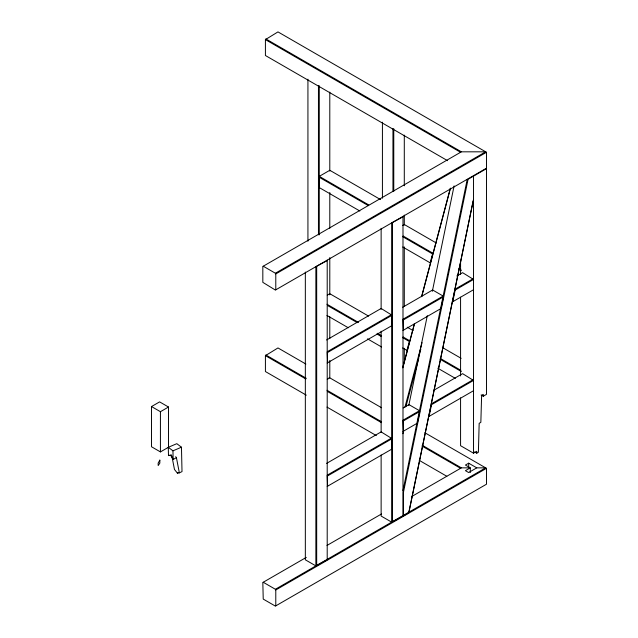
<?xml version="1.0" encoding="UTF-8"?>
<svg xmlns="http://www.w3.org/2000/svg" width="638" height="638" viewBox="0 0 638 638"><rect width="100%" height="100%" fill="white"/><g stroke="black" fill="none" stroke-linecap="round" stroke-linejoin="round"><path stroke-width="0.96" d="M151.517 406.558L151.517 446.767L160.425 451.911L168.52 447.238L168.52 407.028L159.612 401.884L151.517 406.558L160.425 411.701L168.52 407.028M160.425 451.911L160.425 411.701M460.572 397.865L460.572 445.699L473.524 453.179L476.761 451.313L476.761 453.179L478.388 452.246L479.17 423.321L480.845 422.356L481.626 395.297L483.245 394.364L483.245 396.23L481.084 394.986M460.572 375.941L460.572 297.204M460.572 274.284L460.572 260.336M473.524 453.179L473.524 176.128M402.945 433.72L403.551 430.794M408.783 405.425L427.316 315.658M432.349 291.263L454.104 185.889M402.993 490.534L467.247 179.286M408.87 512.202L473.125 200.946M473.524 199.391L408.854 512.673L403.399 515.823L403.399 492.56L468.077 179.278L486.483 168.647L486.483 394.364L483.245 396.23M429.103 416.367L431.519 404.683L473.524 380.431L462.598 373.653L433.521 390.44M452.773 301.718L455.181 290.035L473.524 279.452L462.598 272.665L456.792 276.015M406.964 350.414L409.325 341.497L402.602 337.614M430.187 262.84L432.556 253.924L402.73 236.706M402.945 366.858L414.413 323.618M421.551 296.71L450.356 188.114M402.817 367.863L414.572 323.538M421.726 296.566L450.356 188.657M404.939 407.204L422.061 342.654M418.688 357.184L420.817 349.161M405.999 406.31L418.751 358.261M447.597 160.688L265.416 55.506L265.416 39.612L277.969 31.9L486.483 152.283L486.483 168.177L275.377 290.059L262.824 282.347L262.824 266.453L461.378 151.82L485.67 151.82L275.377 273.231L263.231 266.213M359.832 211.003L318.864 187.349L319.271 176.359L329.79 170.282L380.559 199.59M306.312 395.161L265.416 371.547L265.416 355.653L277.969 347.941L305.889 364.059M275.783 289.827L275.783 273.933L486.483 152.283M327.206 260.137L327.206 559.813L315.866 565.89L315.866 266.684L327.206 260.607M402.993 216.378L402.993 516.054L391.66 522.131L391.66 222.925L402.993 216.848M402.602 225.493L404.293 224.512L436.225 242.95M327.262 295.171L329.79 293.711L368.604 316.121M326.584 339.974L381.133 308.481L392.067 315.26L392.067 325.547L327.206 362.99M402.722 307.237L432.62 289.979L443.147 296.056L402.993 319.231L403.399 330.221M391.66 314.558L327.206 351.769L327.605 362.759M327.605 352.471L392.067 315.26M454.886 289.277L473.125 278.75M403.399 319.933L443.442 296.822L441.025 308.497L402.993 330.452M452.262 302.013L473.524 289.732M327.262 379.323L329.79 377.863L329.79 360.494M403.184 407.953L408.95 404.628L419.477 410.705L402.993 420.219L403.399 431.2M326.584 463.395L381.133 431.902L392.067 438.681L392.067 448.969L327.206 486.419M431.224 403.918L473.125 379.73M403.399 420.92L419.772 411.47L417.364 423.146L402.993 431.44M391.66 437.979L327.206 475.198L327.605 486.18M428.592 416.662L473.524 390.719M327.605 475.9L392.067 438.681M263.231 582.255L275.377 589.273L485.67 467.853L476.761 467.853L468.667 463.18L465.429 465.054L470.286 467.853L470.286 472.535M306.304 557.389L262.824 582.494L263.231 599.09L275.377 606.1L486.483 484.218L486.483 468.324L424.852 432.739M326.983 545.45L381.476 513.989M411.414 496.707L461.378 467.853L470.286 467.853L465.429 470.661L468.667 472.535L476.761 467.853M275.783 605.869L275.783 589.975L486.483 468.324M171.821 455.811L174.469 469.456L177.356 473.101L179.358 472.854L182.013 471.61L181.463 447.206L176.814 443.681L168.296 447.302L168.488 455.604L170.641 455.173L173.145 459.496L176.415 457.661L175.681 456.688M168.488 455.604L169.237 455.229M170.641 455.173L171.351 454.814M177.356 473.101L178.704 472.463M168.296 447.302L172.954 450.827L181.463 447.206M265.823 38.91L461.378 151.82M265.416 39.612L460.572 152.283M319.271 176.359L368.772 204.942M318.864 177.061L368.365 205.643M403.16 236.02L433.066 253.286M459.208 268.375L460.899 269.356M458.778 269.061L461.338 270.544M402.785 247.018L430.49 263.016M407.219 327.19L413.097 330.588M442.349 347.471L461.154 358.333M403.072 336.952L409.843 340.859M440.372 358.484L460.883 370.327M439.909 359.154L461.33 371.523M326.951 304.222L358.532 322.453M377.305 333.299L381.572 335.755M402.714 347.965L407.259 350.589M437.796 368.222L455.365 378.366M327.398 305.419L357.272 322.661M376.899 333.993L381.173 336.457M326.951 315.443L348.284 327.765M367.512 338.858L381.572 346.976M474.608 451.935L476.761 453.179M329.112 377.465L381.572 407.754M265.823 354.951L306.312 378.334M326.991 390.265L381.261 421.598M422.611 445.476L461.378 467.853M265.416 355.653L305.825 378.98M327.318 391.389L381.476 422.659M421.885 445.986L460.572 468.324M326.991 407.1L376.316 435.579M419.166 460.317L446.815 476.275M391.66 522.131L381.133 516.054L381.133 454.95M315.866 565.89L305.339 559.813L305.339 272.067M275.377 273.231L275.783 273.933M275.377 589.273L275.783 589.975M176.415 457.661L179.358 472.854M172.954 450.827L173.145 459.496M468.667 463.18L468.667 466.92M404.293 135.112L404.293 185.81M404.293 215.102L404.293 225.047M404.293 246.914L404.293 306.559M404.293 348.308L404.293 362.751M393.766 128.732L393.766 191.36M392.952 128.732L392.952 191.36M392.466 222.925L392.466 522.131M382.425 122.185L382.425 198.203M381.133 228.308L381.133 309.294M381.133 331.162L381.133 432.556M329.79 92.103L329.79 171.096M329.79 192.501L329.79 228.284M329.79 257.585L329.79 294.884M329.79 316.759L329.79 338.626M319.271 85.723L319.271 234.832M318.458 85.723L318.458 234.832M316.679 266.684L316.679 565.89M307.931 79.176L307.931 241.212M159.843 460.134L158.144 463.14L158.192 465.557L159.851 463.06L159.843 460.134"/></g></svg>
